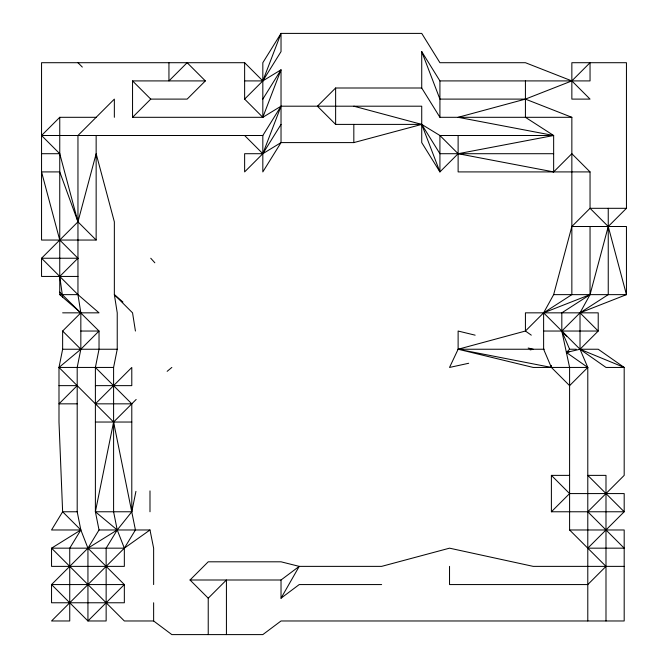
<?xml version="1.0" encoding="UTF-8"?>
<svg xmlns="http://www.w3.org/2000/svg" width="668" height="668" viewBox="0 0 668 668"><rect width="100%" height="100%" fill="white"/><g stroke="black" fill="none" stroke-linecap="round" stroke-linejoin="round"><path stroke-width="1" d="M135.93 491.381L131.788 511.771L117.234 529.975L106.145 548.169L106.145 620.973L87.942 620.973L87.942 548.169L80.836 529.975L51.545 529.975L62.633 511.771L58.993 422.034L58.993 367.442L62.633 349.239L62.633 331.036L80.836 312.841L77.956 294.638L77.956 135.504L114.353 99.106L114.353 117.309M96.15 117.309L59.753 117.309L59.753 294.638L80.836 312.841L80.836 349.239L77.196 367.442L77.196 511.771L80.836 529.975L69.739 548.169L69.739 620.973L51.545 620.973L124.34 548.169L149.991 529.975L153.632 548.169L153.632 584.567M77.956 276.443L41.55 276.443L41.55 258.24L77.956 221.843L96.15 153.707L114.353 221.843L114.353 294.638L117.234 312.841L117.234 349.239L113.593 367.442L113.593 511.771L117.234 529.975L87.942 548.169L124.34 584.567L124.34 602.77L51.545 602.77L51.545 584.567L87.942 548.169L99.031 529.975L95.39 511.771L95.39 367.442L99.031 349.239L99.031 331.036L59.753 292.15M77.196 511.771L62.633 511.771L80.836 529.975L51.545 548.169L51.545 566.372L124.34 566.372L124.34 548.169L117.234 529.975L95.39 511.771L113.593 422.034L136.163 399.472M468.685 363.275L449.531 367.442L458.123 349.239L525.424 331.036L543.618 312.841L553.647 294.638L571.85 226.502L590.044 208.307L590.044 171.91L571.85 153.707L553.647 171.91L458.123 153.707L439.92 135.504L421.725 124.398L353.823 106.195M449.531 566.372L449.531 584.567L587.79 584.567L605.993 566.372L569.595 529.975L569.595 367.442L561.821 331.036L580.016 312.841L590.044 294.638L608.247 226.502L626.45 208.307L626.45 62.708L571.85 62.708L571.85 99.106L590.044 99.106L571.85 80.912L525.424 62.708L439.92 62.708L421.725 33.4L281.028 33.4L262.825 62.708L262.825 117.309L132.548 117.309L132.548 80.912L205.352 80.912L187.149 62.708L168.946 80.912L168.946 62.708M262.825 117.309L281.028 69.798L262.825 80.912L244.63 99.106L262.825 117.309L281.028 106.195L421.725 106.195L421.725 142.593L439.92 171.91L458.123 153.707L553.647 135.504L553.647 171.91M208.232 634.6L208.232 598.202L190.029 579.999L208.232 561.805L281.028 561.805L299.231 566.372L281.028 579.999L281.028 598.202L299.231 566.372L381.637 566.372L449.531 548.169L533.198 566.372L624.188 566.372M262.825 99.106L281.028 69.798L281.028 142.593L262.825 171.91L262.825 135.504L281.028 106.195L262.825 153.707L244.63 171.91L244.63 153.707L262.825 153.707L281.028 142.593L353.823 142.593L421.725 124.398L439.92 153.707L553.647 153.707M281.028 124.398L262.825 153.707L244.63 135.504M244.63 80.912L262.825 80.912L281.028 33.4L281.028 51.603L262.825 80.912L244.63 62.708L41.55 62.708L41.55 240.046L96.15 240.046L77.956 221.843L59.753 153.707L41.55 135.504L59.753 117.309M132.548 117.309L150.751 99.106L187.149 99.106L205.352 80.912M77.956 221.843L59.753 171.91L41.55 171.91L59.753 240.046L77.956 258.24L59.753 276.443L62.633 297.126M590.044 226.502L590.044 294.638L543.618 312.841L580.016 349.239L587.79 367.442L569.595 385.636L551.392 367.442L543.618 349.239L543.618 312.841L571.85 294.638L571.85 117.309L439.92 117.309L421.725 88.001L335.628 88.001L317.425 106.195L335.628 124.398L421.725 124.398L439.92 171.91L439.92 135.504L553.647 135.504L525.424 117.309L525.424 80.912M569.595 529.975L624.188 529.975L624.188 620.973L281.028 620.973L262.825 634.6L171.835 634.6L153.632 620.973L124.34 620.973L51.545 548.169L124.34 548.169L135.429 529.975L113.593 422.034L58.993 367.442L80.836 349.239L99.031 331.036L80.836 331.036M208.232 598.202L226.427 579.999L226.427 634.6M576.275 349.239L569.595 349.239L566.389 352.445L587.79 367.442L587.79 620.973M569.595 475.374L551.392 475.374L551.392 511.771L569.595 493.577L624.188 493.577L624.188 511.771L587.79 548.169L624.188 548.169L587.79 511.771L624.188 475.374L624.188 367.442L598.219 349.239L580.016 349.239L566.389 352.445L569.595 351.635M167.15 371.341L171.835 367.442M281.028 598.202L299.231 584.567L381.637 584.567M590.044 294.638L561.821 312.841L561.821 331.036L569.595 349.239M530.167 349.898L533.198 349.239L528.188 348.028M421.725 88.001L421.725 51.603L439.92 80.912L590.044 80.912L590.044 62.708L571.85 80.912L525.424 99.106L458.123 117.309L553.647 135.504M41.55 135.504L262.825 135.504M41.55 153.707L59.753 153.707M590.044 171.91L458.123 171.91L458.123 135.504M626.45 208.307L590.044 208.307L608.247 226.502L626.45 294.638L580.016 312.841L580.016 349.239L605.993 367.442L624.188 367.442L580.016 349.239L598.219 331.036L598.219 312.841L525.424 312.841L525.424 331.036L531.285 335.152M571.85 226.502L626.45 226.502L626.45 294.638L553.647 294.638M77.956 258.24L41.55 258.24L77.956 294.638L99.031 312.841L62.633 312.841M59.753 294.638L77.956 294.638M543.618 331.036L598.219 331.036L580.016 312.841L608.247 294.638L608.247 208.307M62.633 349.239L117.234 349.239M544.311 349.239L458.123 349.239L458.123 331.036L475.14 335.169M58.993 367.442L113.593 367.442M587.79 367.442L533.198 367.442L458.123 349.239L551.392 367.442L551.392 365.413M58.993 385.636L77.196 385.636L58.993 403.839L77.196 403.839M95.39 385.636L131.788 385.636L131.788 367.442L95.39 403.839L131.788 403.839L131.788 511.771L95.39 511.771M95.39 422.034L131.788 422.034M551.392 511.771L624.188 511.771L587.79 475.374L605.993 475.374L605.993 620.973M99.031 529.975L149.991 529.975M190.029 579.999L281.028 579.999M571.85 117.309L525.424 99.106L439.92 99.106L421.725 51.603M122.937 302.053L114.353 294.638L132.548 312.841L135.429 331.036M551.392 475.374L569.595 493.577M132.548 80.912L150.751 99.106M77.956 62.708L82.323 67.076M62.633 331.036L80.836 349.239M95.39 367.442L131.788 403.839M561.821 331.036L566.673 336.138M150.751 258.24L154.842 262.791M439.92 80.912L439.92 117.309M353.823 124.398L353.823 142.593M335.628 88.001L335.628 124.398M244.63 62.708L244.63 99.106M153.632 602.77L153.632 620.973M149.991 490.905L149.991 511.771M96.15 135.504L96.15 240.046M124.34 584.567L87.942 620.973L51.545 584.567L124.34 584.567"/></g></svg>
